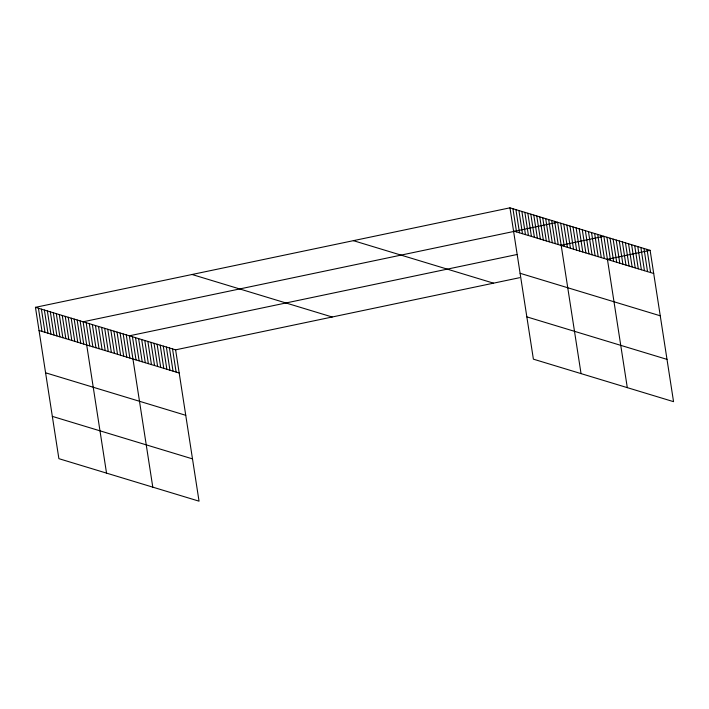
<?xml version="1.0" encoding="UTF-8"?>
<svg xmlns="http://www.w3.org/2000/svg" width="709" height="709" viewBox="0 0 709 709"><rect width="100%" height="100%" fill="white"/><g stroke="black" fill="none" stroke-linecap="round" stroke-linejoin="round"><path stroke-width="1.06" d="M35.45 307.334L175.61 349.838L199.043 501.174L58.882 458.67L35.45 307.334L509.957 207.826L650.118 250.33L673.55 401.666L533.39 359.162L509.957 207.826M516.879 254.54L129.357 335.818L152.79 487.154M560.367 245.42L603.864 236.301L627.297 387.637M175.61 349.838L519.635 277.689M606.629 259.45L650.118 250.33M513.546 230.992L653.707 273.497M520.096 273.293L660.256 315.797M353.374 240.661L493.535 283.166M526.84 316.87L667.001 359.374M192.042 274.498L332.202 317.003M39.039 330.509L179.2 373.014M45.589 372.801L185.749 415.306M52.333 416.378L192.493 458.883M647.042 249.391L650.623 272.566M643.958 248.46L647.539 271.627M640.874 247.521L644.454 270.696M637.79 246.581L641.379 269.757M634.706 245.651L638.295 268.826M631.622 244.711L635.211 267.887M628.537 243.781L632.127 266.956M625.453 242.841L629.043 266.017M622.369 241.911L625.958 265.086M619.285 240.971L622.874 264.147M616.201 240.041L619.79 263.216M613.117 239.101L616.706 262.277M610.032 238.171L613.622 261.346M606.948 237.231L610.538 260.407M600.78 235.361L604.369 258.537M597.705 234.431L601.285 257.606M594.621 233.491L598.201 256.667M591.536 232.561L595.117 255.736M588.452 231.621L592.042 254.797M585.368 230.691L588.957 253.866M582.284 229.751L585.873 252.927M579.2 228.821L582.789 251.996M576.116 227.881L579.705 251.057M573.032 226.951L576.621 250.126M569.947 226.011L573.537 249.187M566.863 225.081L570.453 248.256M563.779 224.141L567.368 247.317M560.695 223.211L564.284 246.386M581.043 373.608L557.611 222.272L83.104 321.789L106.536 473.125M554.633 221.368L558.222 244.543M551.655 220.464L555.244 243.639M548.677 219.56L552.267 242.735M545.7 218.664L549.289 241.831M542.722 217.76L546.311 240.936M539.744 216.857L543.333 240.032M536.766 215.953L540.355 239.128M533.788 215.049L537.378 238.224M530.811 214.145L534.391 237.32M527.833 213.241L531.413 236.416M524.855 212.337L528.435 235.512M521.868 211.433L525.458 234.608M518.891 210.529L522.48 233.704M515.913 209.625L519.502 232.8M512.935 208.721L516.524 231.896M172.526 348.908L176.116 372.083M169.442 347.968L173.031 371.144M166.367 347.038L169.947 370.213M163.283 346.098L166.863 369.274M160.199 345.168L163.779 368.343M157.114 344.228L160.704 367.404M154.03 343.298L157.62 366.473M150.946 342.358L154.535 365.534M147.862 341.428L151.451 364.603M144.778 340.488L148.367 363.664M141.694 339.558L145.283 362.724M138.609 338.618L142.199 361.794M135.525 337.688L139.115 360.854M132.441 336.748L136.031 359.924M126.273 334.878L129.862 358.054M123.189 333.948L126.778 357.114M120.105 333.008L123.694 356.184M117.029 332.069L120.61 355.244M113.945 331.138L117.526 354.314M110.861 330.199L114.441 353.374M107.777 329.268L111.366 352.444M104.693 328.329L108.282 351.504M101.609 327.398L105.198 350.574M98.524 326.459L102.114 349.634M95.44 325.528L99.03 348.704M92.356 324.589L95.945 347.764M89.272 323.659L92.861 346.834M86.188 322.719L89.777 345.895M80.126 320.885L83.715 344.06M77.148 319.981L80.737 343.156M74.17 319.077L77.76 342.252M71.192 318.173L74.782 341.348M68.215 317.269L71.804 340.444M65.237 316.365L68.826 339.54M62.259 315.461L65.84 338.636M59.281 314.566L62.862 337.732M56.303 313.662L59.884 336.837M53.317 312.758L56.906 335.933M50.339 311.854L53.928 335.029M47.361 310.95L50.951 334.125M44.383 310.046L47.973 333.221M41.406 309.142L44.995 332.317M38.428 308.238L42.017 331.413"/></g></svg>
